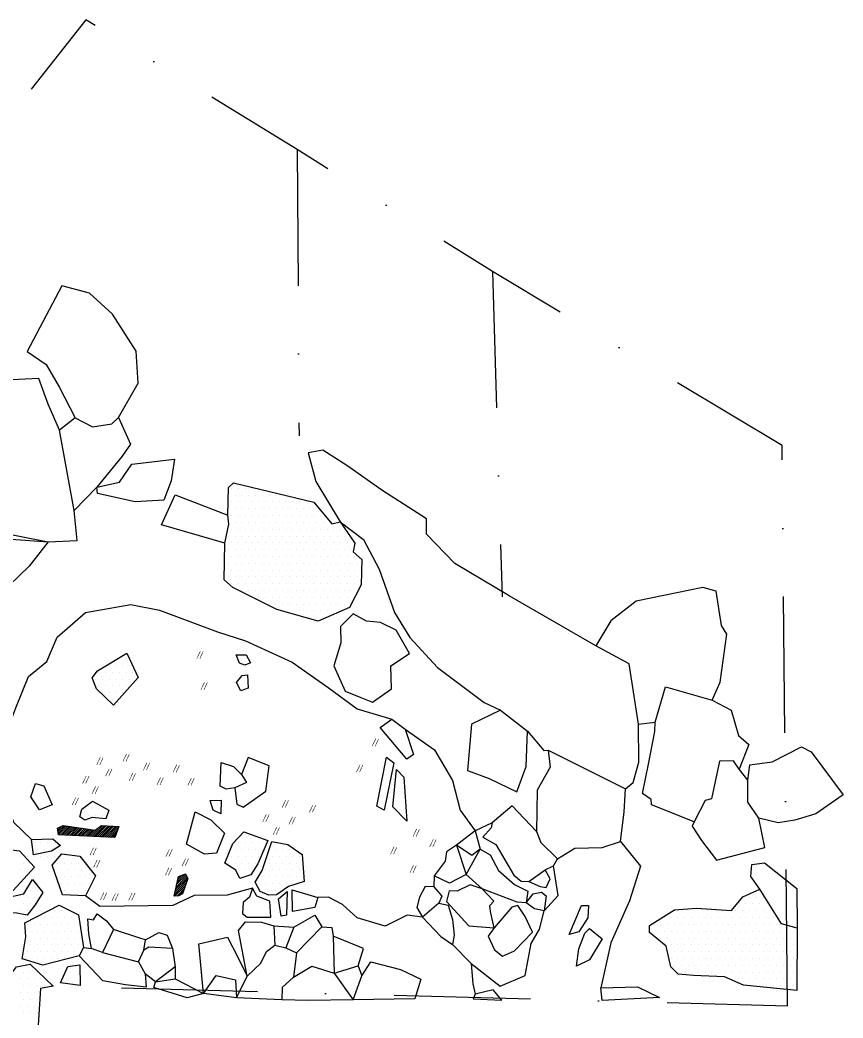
# Model space of a CAD drawing. Header units: metres. Extents: x 109 to 398, y -2131 to -1647.
# Drawn here: x 196.2 to 347.2, y -1829.7 to -1646.6 of the extents above; entities that cross this region are included whole.
import ezdxf

# ---------------------------------------------------------------- set-up
doc = ezdxf.new("R2010")
doc.units = ezdxf.units.M
doc.header["$LTSCALE"] = 25
doc.header["$MEASUREMENT"] = 0
doc.linetypes.add('STRICHPUNKTX2', pattern=[2, 1, -0.5, 0, -0.5])
doc.layers.get('0').update_dxf_attribs({"linetype": 'CONTINUOUS'})
for name, color, linetype in [('BEFUND', 1, 'CONTINUOUS'), ('FEUER', 1, 'CONTINUOUS'), ('GRABUNGSGRENZE', 3, 'STRICHPUNKTX2'), ('KNOCHEN', 2, 'CONTINUOUS'), ('KNOCHENSCHRAFF', 2, 'CONTINUOUS'), ('STEINE', 4, 'CONTINUOUS'), ('STEINESCHRAFF', 4, 'CONTINUOUS')]:
    doc.layers.add(name, color=color, linetype=linetype)

# ---------------------------------------------------------------- blocks, each defined once
blk = doc.blocks.new('*X2')
at = {"color": 0}
for p, q in [((207.5, -1792.5), (207.5, -1792.5)), ((208.125, -1791.25), (208.125, -1791.25)), ((208.75, -1792.5), (208.75, -1792.5)), ((209.375, -1791.25), (209.375, -1791.25)), ((210, -1792.5), (210, -1792.5)), ((210.625, -1791.25), (210.625, -1791.25)), ((211.25, -1792.5), (211.25, -1792.5)), ((211.875, -1791.25), (211.875, -1791.25)), ((198.75, -1797.5), (198.75, -1797.5)), ((200, -1797.5), (200, -1797.5)), ((201.25, -1797.5), (201.25, -1797.5)), ((202.5, -1797.5), (202.5, -1797.5)), ((199.375, -1798.75), (199.375, -1798.75)), ((200.625, -1798.75), (200.625, -1798.75)), ((201.875, -1798.75), (201.875, -1798.75)), ((196.25, -1800), (196.25, -1800)), ((196.875, -1801.25), (196.875, -1801.25)), ((197.5, -1800), (197.5, -1800)), ((198.125, -1801.25), (198.125, -1801.25)), ((198.75, -1800), (198.75, -1800)), ((200, -1800), (200, -1800)), ((201.25, -1800), (201.25, -1800)), ((202.5, -1800), (202.5, -1800)), ((203.125, -1801.25), (203.125, -1801.25)), ((204.375, -1801.25), (204.375, -1801.25)), ((205.625, -1801.25), (205.625, -1801.25)), ((206.875, -1801.25), (206.875, -1801.25)), ((208.125, -1801.25), (208.125, -1801.25)), ((196.25, -1802.5), (196.25, -1802.5)), ((197.5, -1802.5), (197.5, -1802.5)), ((202.5, -1802.5), (202.5, -1802.5)), ((203.75, -1802.5), (203.75, -1802.5)), ((205, -1802.5), (205, -1802.5)), ((206.25, -1802.5), (206.25, -1802.5)), ((207.5, -1802.5), (207.5, -1802.5)), ((208.75, -1802.5), (208.75, -1802.5)), ((196.875, -1803.75), (196.875, -1803.75)), ((198.75, -1805), (198.75, -1805)), ((203.125, -1803.75), (203.125, -1803.75)), ((203.75, -1805), (203.75, -1805)), ((204.375, -1803.75), (204.375, -1803.75)), ((205, -1805), (205, -1805)), ((205.625, -1803.75), (205.625, -1803.75)), ((206.25, -1805), (206.25, -1805)), ((206.875, -1803.75), (206.875, -1803.75)), ((207.5, -1805), (207.5, -1805)), ((208.125, -1803.75), (208.125, -1803.75)), ((208.75, -1805), (208.75, -1805)), ((209.375, -1803.75), (209.375, -1803.75)), ((198.125, -1806.25), (198.125, -1806.25)), ((199.375, -1806.25), (199.375, -1806.25)), ((204.375, -1806.25), (204.375, -1806.25)), ((205.625, -1806.25), (205.625, -1806.25)), ((206.875, -1806.25), (206.875, -1806.25)), ((208.125, -1806.25), (208.125, -1806.25)), ((196.25, -1807.5), (196.25, -1807.5)), ((196.875, -1808.75), (196.875, -1808.75)), ((197.5, -1807.5), (197.5, -1807.5)), ((198.125, -1808.75), (198.125, -1808.75)), ((198.75, -1807.5), (198.75, -1807.5)), ((196.25, -1810), (196.25, -1810)), ((197.5, -1810), (197.5, -1810)), ((202.5, -1810), (202.5, -1810)), ((203.75, -1810), (203.75, -1810)), ((205, -1810), (205, -1810)), ((197.5, -1812.5), (197.5, -1812.5)), ((198.75, -1812.5), (198.75, -1812.5)), ((199.375, -1811.25), (199.375, -1811.25)), ((200, -1812.5), (200, -1812.5)), ((200.625, -1811.25), (200.625, -1811.25)), ((201.25, -1812.5), (201.25, -1812.5)), ((201.875, -1811.25), (201.875, -1811.25)), ((202.5, -1812.5), (202.5, -1812.5)), ((203.125, -1811.25), (203.125, -1811.25)), ((203.75, -1812.5), (203.75, -1812.5)), ((204.375, -1811.25), (204.375, -1811.25)), ((205, -1812.5), (205, -1812.5)), ((205.625, -1811.25), (205.625, -1811.25)), ((206.25, -1812.5), (206.25, -1812.5)), ((206.875, -1811.25), (206.875, -1811.25)), ((198.125, -1813.75), (198.125, -1813.75)), ((199.375, -1813.75), (199.375, -1813.75)), ((200.625, -1813.75), (200.625, -1813.75)), ((201.875, -1813.75), (201.875, -1813.75)), ((203.125, -1813.75), (203.125, -1813.75)), ((204.375, -1813.75), (204.375, -1813.75)), ((205.625, -1813.75), (205.625, -1813.75)), ((206.875, -1813.75), (206.875, -1813.75)), ((197.5, -1815), (197.5, -1815)), ((198.125, -1816.25), (198.125, -1816.25)), ((198.75, -1815), (198.75, -1815)), ((199.375, -1816.25), (199.375, -1816.25)), ((200, -1815), (200, -1815)), ((200.625, -1816.25), (200.625, -1816.25)), ((201.25, -1815), (201.25, -1815)), ((201.875, -1816.25), (201.875, -1816.25)), ((202.5, -1815), (202.5, -1815)), ((203.125, -1816.25), (203.125, -1816.25)), ((203.75, -1815), (203.75, -1815)), ((204.375, -1816.25), (204.375, -1816.25)), ((205, -1815), (205, -1815)), ((205.625, -1816.25), (205.625, -1816.25)), ((206.25, -1815), (206.25, -1815)), ((206.875, -1816.25), (206.875, -1816.25)), ((207.5, -1815), (207.5, -1815)), ((197.5, -1817.5), (197.5, -1817.5)), ((198.75, -1817.5), (198.75, -1817.5)), ((200, -1817.5), (200, -1817.5)), ((201.25, -1817.5), (201.25, -1817.5)), ((202.5, -1817.5), (202.5, -1817.5)), ((203.75, -1817.5), (203.75, -1817.5)), ((205, -1817.5), (205, -1817.5)), ((206.25, -1817.5), (206.25, -1817.5)), ((196.875, -1818.75), (196.875, -1818.75)), ((198.125, -1818.75), (198.125, -1818.75)), ((199.375, -1818.75), (199.375, -1818.75)), ((200.625, -1818.75), (200.625, -1818.75)), ((201.875, -1818.75), (201.875, -1818.75)), ((203.125, -1818.75), (203.125, -1818.75)), ((204.375, -1818.75), (204.375, -1818.75)), ((196.875, -1821.25), (196.875, -1821.25)), ((197.5, -1820), (197.5, -1820)), ((198.125, -1821.25), (198.125, -1821.25)), ((199.375, -1821.25), (199.375, -1821.25)), ((196.25, -1822.5), (196.25, -1822.5)), ((197.5, -1822.5), (197.5, -1822.5)), ((198.75, -1822.5), (198.75, -1822.5)), ((200, -1822.5), (200, -1822.5)), ((196.25, -1825), (196.25, -1825)), ((196.875, -1823.75), (196.875, -1823.75)), ((197.5, -1825), (197.5, -1825)), ((198.125, -1823.75), (198.125, -1823.75)), ((198.75, -1825), (198.75, -1825)), ((199.375, -1823.75), (199.375, -1823.75)), ((200.625, -1823.75), (200.625, -1823.75)), ((201.875, -1823.75), (201.875, -1823.75)), ((196.875, -1826.25), (196.875, -1826.25)), ((198.125, -1826.25), (198.125, -1826.25)), ((199.375, -1826.25), (199.375, -1826.25)), ((196.25, -1827.5), (196.25, -1827.5)), ((196.875, -1828.75), (196.875, -1828.75)), ((197.5, -1827.5), (197.5, -1827.5)), ((198.125, -1828.75), (198.125, -1828.75)), ((198.75, -1827.5), (198.75, -1827.5)), ((199.375, -1828.75), (199.375, -1828.75))]:
    blk.add_line(p, q, dxfattribs=at)
blk = doc.blocks.new('*X3')
at = {"color": 0}
for p, q in [((235, -1732.5), (235, -1732.5)), ((235.625, -1733.75), (235.625, -1733.75)), ((236.25, -1732.5), (236.25, -1732.5)), ((236.875, -1733.75), (236.875, -1733.75)), ((237.5, -1732.5), (237.5, -1732.5)), ((238.125, -1733.75), (238.125, -1733.75)), ((238.75, -1732.5), (238.75, -1732.5)), ((239.375, -1733.75), (239.375, -1733.75)), ((240.625, -1733.75), (240.625, -1733.75)), ((241.875, -1733.75), (241.875, -1733.75)), ((243.125, -1733.75), (243.125, -1733.75)), ((244.375, -1733.75), (244.375, -1733.75)), ((235, -1735), (235, -1735)), ((236.25, -1735), (236.25, -1735)), ((237.5, -1735), (237.5, -1735)), ((238.75, -1735), (238.75, -1735)), ((240, -1735), (240, -1735)), ((241.25, -1735), (241.25, -1735)), ((242.5, -1735), (242.5, -1735)), ((243.75, -1735), (243.75, -1735)), ((245, -1735), (245, -1735)), ((246.25, -1735), (246.25, -1735)), ((247.5, -1735), (247.5, -1735)), ((248.75, -1735), (248.75, -1735)), ((234.375, -1736.25), (234.375, -1736.25)), ((235, -1737.5), (235, -1737.5)), ((235.625, -1736.25), (235.625, -1736.25)), ((236.25, -1737.5), (236.25, -1737.5)), ((236.875, -1736.25), (236.875, -1736.25)), ((237.5, -1737.5), (237.5, -1737.5)), ((238.125, -1736.25), (238.125, -1736.25)), ((238.75, -1737.5), (238.75, -1737.5)), ((239.375, -1736.25), (239.375, -1736.25)), ((240, -1737.5), (240, -1737.5)), ((240.625, -1736.25), (240.625, -1736.25)), ((241.25, -1737.5), (241.25, -1737.5)), ((241.875, -1736.25), (241.875, -1736.25)), ((242.5, -1737.5), (242.5, -1737.5)), ((243.125, -1736.25), (243.125, -1736.25)), ((243.75, -1737.5), (243.75, -1737.5)), ((244.375, -1736.25), (244.375, -1736.25)), ((245, -1737.5), (245, -1737.5)), ((245.625, -1736.25), (245.625, -1736.25)), ((246.25, -1737.5), (246.25, -1737.5)), ((246.875, -1736.25), (246.875, -1736.25)), ((247.5, -1737.5), (247.5, -1737.5)), ((248.125, -1736.25), (248.125, -1736.25)), ((248.75, -1737.5), (248.75, -1737.5)), ((249.375, -1736.25), (249.375, -1736.25)), ((250, -1737.5), (250, -1737.5)), ((250.625, -1736.25), (250.625, -1736.25)), ((251.25, -1737.5), (251.25, -1737.5)), ((235.625, -1738.75), (235.625, -1738.75)), ((236.875, -1738.75), (236.875, -1738.75)), ((238.125, -1738.75), (238.125, -1738.75)), ((239.375, -1738.75), (239.375, -1738.75)), ((240.625, -1738.75), (240.625, -1738.75)), ((241.875, -1738.75), (241.875, -1738.75)), ((243.125, -1738.75), (243.125, -1738.75)), ((244.375, -1738.75), (244.375, -1738.75)), ((245.625, -1738.75), (245.625, -1738.75)), ((246.875, -1738.75), (246.875, -1738.75)), ((248.125, -1738.75), (248.125, -1738.75)), ((249.375, -1738.75), (249.375, -1738.75)), ((250.625, -1738.75), (250.625, -1738.75)), ((251.875, -1738.75), (251.875, -1738.75)), ((253.125, -1738.75), (253.125, -1738.75)), ((235, -1740), (235, -1740)), ((236.25, -1740), (236.25, -1740)), ((237.5, -1740), (237.5, -1740)), ((238.75, -1740), (238.75, -1740)), ((240, -1740), (240, -1740)), ((241.25, -1740), (241.25, -1740)), ((242.5, -1740), (242.5, -1740)), ((243.75, -1740), (243.75, -1740)), ((245, -1740), (245, -1740)), ((246.25, -1740), (246.25, -1740)), ((247.5, -1740), (247.5, -1740)), ((248.75, -1740), (248.75, -1740)), ((250, -1740), (250, -1740)), ((251.25, -1740), (251.25, -1740)), ((252.5, -1740), (252.5, -1740)), ((253.75, -1740), (253.75, -1740)), ((255, -1740), (255, -1740)), ((233.75, -1742.5), (233.75, -1742.5)), ((234.375, -1741.25), (234.375, -1741.25)), ((235, -1742.5), (235, -1742.5)), ((235.625, -1741.25), (235.625, -1741.25)), ((236.25, -1742.5), (236.25, -1742.5)), ((236.875, -1741.25), (236.875, -1741.25)), ((237.5, -1742.5), (237.5, -1742.5)), ((238.125, -1741.25), (238.125, -1741.25)), ((238.75, -1742.5), (238.75, -1742.5)), ((239.375, -1741.25), (239.375, -1741.25)), ((240, -1742.5), (240, -1742.5)), ((240.625, -1741.25), (240.625, -1741.25)), ((241.25, -1742.5), (241.25, -1742.5)), ((241.875, -1741.25), (241.875, -1741.25)), ((242.5, -1742.5), (242.5, -1742.5)), ((243.125, -1741.25), (243.125, -1741.25)), ((243.75, -1742.5), (243.75, -1742.5)), ((244.375, -1741.25), (244.375, -1741.25)), ((245, -1742.5), (245, -1742.5)), ((245.625, -1741.25), (245.625, -1741.25)), ((246.25, -1742.5), (246.25, -1742.5)), ((246.875, -1741.25), (246.875, -1741.25)), ((247.5, -1742.5), (247.5, -1742.5)), ((248.125, -1741.25), (248.125, -1741.25)), ((248.75, -1742.5), (248.75, -1742.5)), ((249.375, -1741.25), (249.375, -1741.25)), ((250, -1742.5), (250, -1742.5)), ((250.625, -1741.25), (250.625, -1741.25)), ((251.25, -1742.5), (251.25, -1742.5)), ((251.875, -1741.25), (251.875, -1741.25)), ((252.5, -1742.5), (252.5, -1742.5)), ((253.125, -1741.25), (253.125, -1741.25)), ((253.75, -1742.5), (253.75, -1742.5)), ((254.375, -1741.25), (254.375, -1741.25)), ((255, -1742.5), (255, -1742.5)), ((255.625, -1741.25), (255.625, -1741.25)), ((256.25, -1742.5), (256.25, -1742.5)), ((257.5, -1742.5), (257.5, -1742.5)), ((234.375, -1743.75), (234.375, -1743.75)), ((235.625, -1743.75), (235.625, -1743.75)), ((236.875, -1743.75), (236.875, -1743.75)), ((238.125, -1743.75), (238.125, -1743.75)), ((239.375, -1743.75), (239.375, -1743.75)), ((240.625, -1743.75), (240.625, -1743.75)), ((241.875, -1743.75), (241.875, -1743.75)), ((243.125, -1743.75), (243.125, -1743.75)), ((244.375, -1743.75), (244.375, -1743.75)), ((245.625, -1743.75), (245.625, -1743.75)), ((246.875, -1743.75), (246.875, -1743.75)), ((248.125, -1743.75), (248.125, -1743.75)), ((249.375, -1743.75), (249.375, -1743.75)), ((250.625, -1743.75), (250.625, -1743.75)), ((251.875, -1743.75), (251.875, -1743.75)), ((253.125, -1743.75), (253.125, -1743.75)), ((254.375, -1743.75), (254.375, -1743.75)), ((255.625, -1743.75), (255.625, -1743.75)), ((256.875, -1743.75), (256.875, -1743.75)), ((233.75, -1745), (233.75, -1745)), ((234.375, -1746.25), (234.375, -1746.25)), ((235, -1745), (235, -1745)), ((235.625, -1746.25), (235.625, -1746.25)), ((236.25, -1745), (236.25, -1745)), ((236.875, -1746.25), (236.875, -1746.25)), ((237.5, -1745), (237.5, -1745)), ((238.125, -1746.25), (238.125, -1746.25)), ((238.75, -1745), (238.75, -1745)), ((239.375, -1746.25), (239.375, -1746.25)), ((240, -1745), (240, -1745)), ((240.625, -1746.25), (240.625, -1746.25)), ((241.25, -1745), (241.25, -1745)), ((241.875, -1746.25), (241.875, -1746.25)), ((242.5, -1745), (242.5, -1745)), ((243.125, -1746.25), (243.125, -1746.25)), ((243.75, -1745), (243.75, -1745)), ((244.375, -1746.25), (244.375, -1746.25)), ((245, -1745), (245, -1745)), ((245.625, -1746.25), (245.625, -1746.25)), ((246.25, -1745), (246.25, -1745)), ((246.875, -1746.25), (246.875, -1746.25)), ((247.5, -1745), (247.5, -1745)), ((248.125, -1746.25), (248.125, -1746.25)), ((248.75, -1745), (248.75, -1745)), ((249.375, -1746.25), (249.375, -1746.25)), ((250, -1745), (250, -1745)), ((250.625, -1746.25), (250.625, -1746.25)), ((251.25, -1745), (251.25, -1745)), ((251.875, -1746.25), (251.875, -1746.25)), ((252.5, -1745), (252.5, -1745)), ((253.125, -1746.25), (253.125, -1746.25)), ((253.75, -1745), (253.75, -1745)), ((254.375, -1746.25), (254.375, -1746.25)), ((255, -1745), (255, -1745)), ((255.625, -1746.25), (255.625, -1746.25)), ((256.25, -1745), (256.25, -1745)), ((256.875, -1746.25), (256.875, -1746.25)), ((257.5, -1745), (257.5, -1745)), ((258.125, -1746.25), (258.125, -1746.25)), ((233.75, -1747.5), (233.75, -1747.5)), ((235, -1747.5), (235, -1747.5)), ((236.25, -1747.5), (236.25, -1747.5)), ((237.5, -1747.5), (237.5, -1747.5)), ((238.75, -1747.5), (238.75, -1747.5)), ((240, -1747.5), (240, -1747.5)), ((241.25, -1747.5), (241.25, -1747.5)), ((242.5, -1747.5), (242.5, -1747.5)), ((243.75, -1747.5), (243.75, -1747.5)), ((245, -1747.5), (245, -1747.5)), ((246.25, -1747.5), (246.25, -1747.5)), ((247.5, -1747.5), (247.5, -1747.5)), ((248.75, -1747.5), (248.75, -1747.5)), ((250, -1747.5), (250, -1747.5)), ((251.25, -1747.5), (251.25, -1747.5)), ((252.5, -1747.5), (252.5, -1747.5)), ((253.75, -1747.5), (253.75, -1747.5)), ((255, -1747.5), (255, -1747.5)), ((256.25, -1747.5), (256.25, -1747.5)), ((257.5, -1747.5), (257.5, -1747.5)), ((258.75, -1747.5), (258.75, -1747.5)), ((234.375, -1748.75), (234.375, -1748.75)), ((235, -1750), (235, -1750)), ((235.625, -1748.75), (235.625, -1748.75)), ((236.25, -1750), (236.25, -1750)), ((236.875, -1748.75), (236.875, -1748.75)), ((237.5, -1750), (237.5, -1750)), ((238.125, -1748.75), (238.125, -1748.75)), ((238.75, -1750), (238.75, -1750)), ((239.375, -1748.75), (239.375, -1748.75)), ((240, -1750), (240, -1750)), ((240.625, -1748.75), (240.625, -1748.75)), ((241.25, -1750), (241.25, -1750)), ((241.875, -1748.75), (241.875, -1748.75)), ((242.5, -1750), (242.5, -1750)), ((243.125, -1748.75), (243.125, -1748.75)), ((243.75, -1750), (243.75, -1750)), ((244.375, -1748.75), (244.375, -1748.75)), ((245, -1750), (245, -1750)), ((245.625, -1748.75), (245.625, -1748.75)), ((246.25, -1750), (246.25, -1750)), ((246.875, -1748.75), (246.875, -1748.75)), ((247.5, -1750), (247.5, -1750)), ((248.125, -1748.75), (248.125, -1748.75)), ((248.75, -1750), (248.75, -1750)), ((249.375, -1748.75), (249.375, -1748.75)), ((250, -1750), (250, -1750)), ((250.625, -1748.75), (250.625, -1748.75)), ((251.25, -1750), (251.25, -1750)), ((251.875, -1748.75), (251.875, -1748.75)), ((252.5, -1750), (252.5, -1750)), ((253.125, -1748.75), (253.125, -1748.75)), ((253.75, -1750), (253.75, -1750)), ((254.375, -1748.75), (254.375, -1748.75)), ((255, -1750), (255, -1750)), ((255.625, -1748.75), (255.625, -1748.75)), ((256.25, -1750), (256.25, -1750)), ((256.875, -1748.75), (256.875, -1748.75)), ((257.5, -1750), (257.5, -1750)), ((258.125, -1748.75), (258.125, -1748.75)), ((258.75, -1750), (258.75, -1750)), ((236.875, -1751.25), (236.875, -1751.25)), ((238.125, -1751.25), (238.125, -1751.25)), ((239.375, -1751.25), (239.375, -1751.25)), ((240.625, -1751.25), (240.625, -1751.25)), ((241.875, -1751.25), (241.875, -1751.25)), ((243.125, -1751.25), (243.125, -1751.25)), ((244.375, -1751.25), (244.375, -1751.25)), ((245.625, -1751.25), (245.625, -1751.25)), ((246.875, -1751.25), (246.875, -1751.25)), ((248.125, -1751.25), (248.125, -1751.25)), ((249.375, -1751.25), (249.375, -1751.25)), ((250.625, -1751.25), (250.625, -1751.25)), ((251.875, -1751.25), (251.875, -1751.25)), ((253.125, -1751.25), (253.125, -1751.25)), ((254.375, -1751.25), (254.375, -1751.25)), ((255.625, -1751.25), (255.625, -1751.25)), ((256.875, -1751.25), (256.875, -1751.25)), ((258.125, -1751.25), (258.125, -1751.25)), ((240, -1752.5), (240, -1752.5)), ((241.25, -1752.5), (241.25, -1752.5)), ((241.875, -1753.75), (241.875, -1753.75)), ((242.5, -1752.5), (242.5, -1752.5)), ((243.125, -1753.75), (243.125, -1753.75)), ((243.75, -1752.5), (243.75, -1752.5)), ((244.375, -1753.75), (244.375, -1753.75)), ((245, -1752.5), (245, -1752.5)), ((245.625, -1753.75), (245.625, -1753.75)), ((246.25, -1752.5), (246.25, -1752.5)), ((246.875, -1753.75), (246.875, -1753.75)), ((247.5, -1752.5), (247.5, -1752.5)), ((248.125, -1753.75), (248.125, -1753.75)), ((248.75, -1752.5), (248.75, -1752.5)), ((249.375, -1753.75), (249.375, -1753.75)), ((250, -1752.5), (250, -1752.5)), ((250.625, -1753.75), (250.625, -1753.75)), ((251.25, -1752.5), (251.25, -1752.5)), ((251.875, -1753.75), (251.875, -1753.75)), ((252.5, -1752.5), (252.5, -1752.5)), ((253.125, -1753.75), (253.125, -1753.75)), ((253.75, -1752.5), (253.75, -1752.5)), ((254.375, -1753.75), (254.375, -1753.75)), ((255, -1752.5), (255, -1752.5)), ((255.625, -1753.75), (255.625, -1753.75)), ((256.25, -1752.5), (256.25, -1752.5)), ((256.875, -1753.75), (256.875, -1753.75)), ((257.5, -1752.5), (257.5, -1752.5)), ((245, -1755), (245, -1755)), ((246.25, -1755), (246.25, -1755)), ((247.5, -1755), (247.5, -1755)), ((248.75, -1755), (248.75, -1755)), ((250, -1755), (250, -1755)), ((251.25, -1755), (251.25, -1755)), ((252.5, -1755), (252.5, -1755)), ((253.75, -1755), (253.75, -1755)), ((255, -1755), (255, -1755)), ((249.375, -1756.25), (249.375, -1756.25)), ((250.625, -1756.25), (250.625, -1756.25)), ((251.875, -1756.25), (251.875, -1756.25)), ((212.5, -1765), (212.5, -1765)), ((213.75, -1765), (213.75, -1765)), ((214.375, -1763.75), (214.375, -1763.75)), ((215, -1765), (215, -1765)), ((215.625, -1763.75), (215.625, -1763.75)), ((216.25, -1765), (216.25, -1765)), ((210.625, -1766.25), (210.625, -1766.25)), ((211.875, -1766.25), (211.875, -1766.25)), ((213.125, -1766.25), (213.125, -1766.25)), ((214.375, -1766.25), (214.375, -1766.25)), ((215.625, -1766.25), (215.625, -1766.25)), ((216.875, -1766.25), (216.875, -1766.25)), ((210, -1767.5), (210, -1767.5)), ((211.25, -1767.5), (211.25, -1767.5)), ((212.5, -1767.5), (212.5, -1767.5)), ((213.75, -1767.5), (213.75, -1767.5)), ((215, -1767.5), (215, -1767.5)), ((216.25, -1767.5), (216.25, -1767.5)), ((217.5, -1767.5), (217.5, -1767.5)), ((210.625, -1768.75), (210.625, -1768.75)), ((211.25, -1770), (211.25, -1770)), ((211.875, -1768.75), (211.875, -1768.75)), ((212.5, -1770), (212.5, -1770)), ((213.125, -1768.75), (213.125, -1768.75)), ((213.75, -1770), (213.75, -1770)), ((214.375, -1768.75), (214.375, -1768.75)), ((215, -1770), (215, -1770)), ((215.625, -1768.75), (215.625, -1768.75)), ((213.125, -1771.25), (213.125, -1771.25)), ((236.25, -1797.5), (236.25, -1797.5)), ((236.875, -1796.25), (236.875, -1796.25)), ((237.5, -1797.5), (237.5, -1797.5)), ((238.125, -1796.25), (238.125, -1796.25)), ((238.75, -1797.5), (238.75, -1797.5)), ((240, -1797.5), (240, -1797.5)), ((241.25, -1797.5), (241.25, -1797.5)), ((242.5, -1797.5), (242.5, -1797.5)), ((235.625, -1798.75), (235.625, -1798.75)), ((236.875, -1798.75), (236.875, -1798.75)), ((238.125, -1798.75), (238.125, -1798.75)), ((239.375, -1798.75), (239.375, -1798.75)), ((240.625, -1798.75), (240.625, -1798.75)), ((243.125, -1798.75), (243.125, -1798.75)), ((244.375, -1798.75), (244.375, -1798.75)), ((245.625, -1798.75), (245.625, -1798.75)), ((234.375, -1801.25), (234.375, -1801.25)), ((235, -1800), (235, -1800)), ((235.625, -1801.25), (235.625, -1801.25)), ((236.25, -1800), (236.25, -1800)), ((236.875, -1801.25), (236.875, -1801.25)), ((237.5, -1800), (237.5, -1800)), ((238.125, -1801.25), (238.125, -1801.25)), ((238.75, -1800), (238.75, -1800)), ((239.375, -1801.25), (239.375, -1801.25)), ((240, -1800), (240, -1800)), ((241.875, -1801.25), (241.875, -1801.25)), ((242.5, -1800), (242.5, -1800)), ((243.125, -1801.25), (243.125, -1801.25)), ((243.75, -1800), (243.75, -1800)), ((244.375, -1801.25), (244.375, -1801.25)), ((245, -1800), (245, -1800)), ((245.625, -1801.25), (245.625, -1801.25)), ((246.25, -1800), (246.25, -1800)), ((246.875, -1801.25), (246.875, -1801.25)), ((247.5, -1800), (247.5, -1800)), ((236.25, -1802.5), (236.25, -1802.5)), ((237.5, -1802.5), (237.5, -1802.5)), ((238.75, -1802.5), (238.75, -1802.5)), ((241.25, -1802.5), (241.25, -1802.5)), ((242.5, -1802.5), (242.5, -1802.5)), ((243.75, -1802.5), (243.75, -1802.5)), ((245, -1802.5), (245, -1802.5)), ((246.25, -1802.5), (246.25, -1802.5)), ((247.5, -1802.5), (247.5, -1802.5)), ((236.875, -1803.75), (236.875, -1803.75)), ((240, -1805), (240, -1805)), ((240.625, -1803.75), (240.625, -1803.75)), ((241.25, -1805), (241.25, -1805)), ((241.875, -1803.75), (241.875, -1803.75)), ((242.5, -1805), (242.5, -1805)), ((243.125, -1803.75), (243.125, -1803.75)), ((243.75, -1805), (243.75, -1805)), ((244.375, -1803.75), (244.375, -1803.75)), ((245, -1805), (245, -1805)), ((245.625, -1803.75), (245.625, -1803.75)), ((246.25, -1805), (246.25, -1805)), ((246.875, -1803.75), (246.875, -1803.75)), ((248.125, -1803.75), (248.125, -1803.75)), ((240.625, -1806.25), (240.625, -1806.25)), ((241.875, -1806.25), (241.875, -1806.25)), ((243.125, -1806.25), (243.125, -1806.25)), ((244.375, -1806.25), (244.375, -1806.25)), ((331.875, -1806.25), (331.875, -1806.25)), ((328.125, -1808.75), (328.125, -1808.75)), ((329.375, -1808.75), (329.375, -1808.75)), ((330, -1807.5), (330, -1807.5)), ((330.625, -1808.75), (330.625, -1808.75)), ((331.25, -1807.5), (331.25, -1807.5)), ((331.875, -1808.75), (331.875, -1808.75)), ((332.5, -1807.5), (332.5, -1807.5)), ((333.125, -1808.75), (333.125, -1808.75)), ((316.25, -1810), (316.25, -1810)), ((317.5, -1810), (317.5, -1810)), ((318.75, -1810), (318.75, -1810)), ((320, -1810), (320, -1810)), ((321.25, -1810), (321.25, -1810)), ((322.5, -1810), (322.5, -1810)), ((323.75, -1810), (323.75, -1810)), ((325, -1810), (325, -1810)), ((326.25, -1810), (326.25, -1810)), ((327.5, -1810), (327.5, -1810)), ((328.75, -1810), (328.75, -1810)), ((330, -1810), (330, -1810)), ((331.25, -1810), (331.25, -1810)), ((332.5, -1810), (332.5, -1810)), ((333.75, -1810), (333.75, -1810)), ((312.5, -1812.5), (312.5, -1812.5)), ((313.75, -1812.5), (313.75, -1812.5)), ((314.375, -1811.25), (314.375, -1811.25)), ((315, -1812.5), (315, -1812.5)), ((315.625, -1811.25), (315.625, -1811.25)), ((316.25, -1812.5), (316.25, -1812.5)), ((316.875, -1811.25), (316.875, -1811.25)), ((317.5, -1812.5), (317.5, -1812.5)), ((318.125, -1811.25), (318.125, -1811.25)), ((318.75, -1812.5), (318.75, -1812.5)), ((319.375, -1811.25), (319.375, -1811.25)), ((320, -1812.5), (320, -1812.5)), ((320.625, -1811.25), (320.625, -1811.25)), ((321.25, -1812.5), (321.25, -1812.5)), ((321.875, -1811.25), (321.875, -1811.25)), ((322.5, -1812.5), (322.5, -1812.5)), ((323.125, -1811.25), (323.125, -1811.25)), ((323.75, -1812.5), (323.75, -1812.5)), ((324.375, -1811.25), (324.375, -1811.25)), ((325, -1812.5), (325, -1812.5)), ((325.625, -1811.25), (325.625, -1811.25)), ((326.25, -1812.5), (326.25, -1812.5)), ((326.875, -1811.25), (326.875, -1811.25)), ((327.5, -1812.5), (327.5, -1812.5)), ((328.125, -1811.25), (328.125, -1811.25)), ((328.75, -1812.5), (328.75, -1812.5)), ((329.375, -1811.25), (329.375, -1811.25)), ((330, -1812.5), (330, -1812.5)), ((330.625, -1811.25), (330.625, -1811.25)), ((331.25, -1812.5), (331.25, -1812.5)), ((331.875, -1811.25), (331.875, -1811.25)), ((332.5, -1812.5), (332.5, -1812.5)), ((333.125, -1811.25), (333.125, -1811.25)), ((333.75, -1812.5), (333.75, -1812.5)), ((334.375, -1811.25), (334.375, -1811.25)), ((335, -1812.5), (335, -1812.5)), ((311.875, -1813.75), (311.875, -1813.75)), ((313.125, -1813.75), (313.125, -1813.75)), ((314.375, -1813.75), (314.375, -1813.75)), ((315.625, -1813.75), (315.625, -1813.75)), ((316.875, -1813.75), (316.875, -1813.75)), ((318.125, -1813.75), (318.125, -1813.75)), ((319.375, -1813.75), (319.375, -1813.75)), ((320.625, -1813.75), (320.625, -1813.75)), ((321.875, -1813.75), (321.875, -1813.75)), ((323.125, -1813.75), (323.125, -1813.75)), ((324.375, -1813.75), (324.375, -1813.75)), ((325.625, -1813.75), (325.625, -1813.75)), ((326.875, -1813.75), (326.875, -1813.75)), ((328.125, -1813.75), (328.125, -1813.75)), ((329.375, -1813.75), (329.375, -1813.75)), ((330.625, -1813.75), (330.625, -1813.75)), ((331.875, -1813.75), (331.875, -1813.75)), ((333.125, -1813.75), (333.125, -1813.75)), ((334.375, -1813.75), (334.375, -1813.75)), ((335.625, -1813.75), (335.625, -1813.75)), ((336.875, -1813.75), (336.875, -1813.75)), ((338.125, -1813.75), (338.125, -1813.75)), ((313.75, -1815), (313.75, -1815)), ((315, -1815), (315, -1815)), ((315.625, -1816.25), (315.625, -1816.25)), ((316.25, -1815), (316.25, -1815)), ((316.875, -1816.25), (316.875, -1816.25)), ((317.5, -1815), (317.5, -1815)), ((318.125, -1816.25), (318.125, -1816.25)), ((318.75, -1815), (318.75, -1815)), ((319.375, -1816.25), (319.375, -1816.25)), ((320, -1815), (320, -1815)), ((320.625, -1816.25), (320.625, -1816.25)), ((321.25, -1815), (321.25, -1815)), ((321.875, -1816.25), (321.875, -1816.25)), ((322.5, -1815), (322.5, -1815)), ((323.125, -1816.25), (323.125, -1816.25)), ((323.75, -1815), (323.75, -1815)), ((324.375, -1816.25), (324.375, -1816.25)), ((325, -1815), (325, -1815)), ((325.625, -1816.25), (325.625, -1816.25)), ((326.25, -1815), (326.25, -1815)), ((326.875, -1816.25), (326.875, -1816.25)), ((327.5, -1815), (327.5, -1815)), ((328.125, -1816.25), (328.125, -1816.25)), ((328.75, -1815), (328.75, -1815)), ((329.375, -1816.25), (329.375, -1816.25)), ((330, -1815), (330, -1815)), ((330.625, -1816.25), (330.625, -1816.25)), ((331.25, -1815), (331.25, -1815)), ((331.875, -1816.25), (331.875, -1816.25)), ((332.5, -1815), (332.5, -1815)), ((333.125, -1816.25), (333.125, -1816.25)), ((333.75, -1815), (333.75, -1815)), ((334.375, -1816.25), (334.375, -1816.25)), ((335, -1815), (335, -1815)), ((335.625, -1816.25), (335.625, -1816.25)), ((336.25, -1815), (336.25, -1815)), ((336.875, -1816.25), (336.875, -1816.25)), ((337.5, -1815), (337.5, -1815)), ((338.125, -1816.25), (338.125, -1816.25)), ((315, -1817.5), (315, -1817.5)), ((316.25, -1817.5), (316.25, -1817.5)), ((317.5, -1817.5), (317.5, -1817.5)), ((318.75, -1817.5), (318.75, -1817.5)), ((320, -1817.5), (320, -1817.5)), ((321.25, -1817.5), (321.25, -1817.5)), ((322.5, -1817.5), (322.5, -1817.5)), ((323.75, -1817.5), (323.75, -1817.5)), ((325, -1817.5), (325, -1817.5)), ((326.25, -1817.5), (326.25, -1817.5)), ((327.5, -1817.5), (327.5, -1817.5)), ((328.75, -1817.5), (328.75, -1817.5)), ((330, -1817.5), (330, -1817.5)), ((331.25, -1817.5), (331.25, -1817.5)), ((332.5, -1817.5), (332.5, -1817.5)), ((333.75, -1817.5), (333.75, -1817.5)), ((335, -1817.5), (335, -1817.5)), ((336.25, -1817.5), (336.25, -1817.5)), ((337.5, -1817.5), (337.5, -1817.5)), ((315.625, -1818.75), (315.625, -1818.75)), ((316.875, -1818.75), (316.875, -1818.75)), ((318.125, -1818.75), (318.125, -1818.75)), ((319.375, -1818.75), (319.375, -1818.75)), ((320.625, -1818.75), (320.625, -1818.75)), ((321.875, -1818.75), (321.875, -1818.75)), ((323.125, -1818.75), (323.125, -1818.75)), ((324.375, -1818.75), (324.375, -1818.75)), ((325.625, -1818.75), (325.625, -1818.75)), ((326.875, -1818.75), (326.875, -1818.75)), ((328.125, -1818.75), (328.125, -1818.75)), ((329.375, -1818.75), (329.375, -1818.75)), ((330.625, -1818.75), (330.625, -1818.75)), ((331.875, -1818.75), (331.875, -1818.75)), ((333.125, -1818.75), (333.125, -1818.75)), ((334.375, -1818.75), (334.375, -1818.75)), ((335.625, -1818.75), (335.625, -1818.75)), ((336.875, -1818.75), (336.875, -1818.75)), ((338.125, -1818.75), (338.125, -1818.75)), ((316.25, -1820), (316.25, -1820)), ((316.875, -1821.25), (316.875, -1821.25)), ((317.5, -1820), (317.5, -1820)), ((318.125, -1821.25), (318.125, -1821.25)), ((318.75, -1820), (318.75, -1820)), ((319.375, -1821.25), (319.375, -1821.25)), ((320, -1820), (320, -1820)), ((320.625, -1821.25), (320.625, -1821.25)), ((321.25, -1820), (321.25, -1820)), ((321.875, -1821.25), (321.875, -1821.25)), ((322.5, -1820), (322.5, -1820)), ((323.125, -1821.25), (323.125, -1821.25)), ((323.75, -1820), (323.75, -1820)), ((324.375, -1821.25), (324.375, -1821.25)), ((325, -1820), (325, -1820)), ((325.625, -1821.25), (325.625, -1821.25)), ((326.25, -1820), (326.25, -1820)), ((326.875, -1821.25), (326.875, -1821.25)), ((327.5, -1820), (327.5, -1820)), ((328.125, -1821.25), (328.125, -1821.25)), ((328.75, -1820), (328.75, -1820)), ((329.375, -1821.25), (329.375, -1821.25)), ((330, -1820), (330, -1820)), ((330.625, -1821.25), (330.625, -1821.25)), ((331.25, -1820), (331.25, -1820)), ((331.875, -1821.25), (331.875, -1821.25)), ((332.5, -1820), (332.5, -1820)), ((333.125, -1821.25), (333.125, -1821.25)), ((333.75, -1820), (333.75, -1820)), ((334.375, -1821.25), (334.375, -1821.25)), ((335, -1820), (335, -1820)), ((335.625, -1821.25), (335.625, -1821.25)), ((336.25, -1820), (336.25, -1820)), ((336.875, -1821.25), (336.875, -1821.25)), ((337.5, -1820), (337.5, -1820)), ((338.125, -1821.25), (338.125, -1821.25)), ((327.5, -1822.5), (327.5, -1822.5)), ((328.75, -1822.5), (328.75, -1822.5)), ((330, -1822.5), (330, -1822.5)), ((331.25, -1822.5), (331.25, -1822.5)), ((332.5, -1822.5), (332.5, -1822.5)), ((333.75, -1822.5), (333.75, -1822.5)), ((335, -1822.5), (335, -1822.5)), ((336.25, -1822.5), (336.25, -1822.5)), ((337.5, -1822.5), (337.5, -1822.5)), ((330.625, -1823.75), (330.625, -1823.75)), ((331.875, -1823.75), (331.875, -1823.75)), ((333.125, -1823.75), (333.125, -1823.75)), ((334.375, -1823.75), (334.375, -1823.75)), ((335.625, -1823.75), (335.625, -1823.75)), ((336.875, -1823.75), (336.875, -1823.75)), ((338.125, -1823.75), (338.125, -1823.75))]:
    blk.add_line(p, q, dxfattribs=at)
blk = doc.blocks.new('HK')
at = {"layer": 'FEUER', "const_width": 0.1}
for points in [[(-0.66, -1.37), (0, 0)], [(0.52, -0.03), (-0.1, -1.37)]]:
    blk.add_lwpolyline(points, dxfattribs=at)
blk = doc.blocks.new('*X5')
at = {"color": 0}
for p, q in [((203.03, -1794.9), (203.16, -1794.77)), ((203.08, -1795.2), (203.78, -1794.51)), ((203.13, -1795.51), (204.24, -1794.4)), ((203.17, -1795.82), (204.55, -1794.44)), ((203.25, -1796.09), (204.86, -1794.48)), ((203.59, -1796.1), (205.17, -1794.53)), ((203.93, -1796.12), (205.48, -1794.57)), ((204.27, -1796.13), (205.79, -1794.61)), ((204.61, -1796.15), (206.1, -1794.66)), ((204.95, -1796.16), (206.41, -1794.7)), ((205.29, -1796.18), (206.72, -1794.74)), ((205.63, -1796.19), (207.03, -1794.79)), ((205.97, -1796.21), (207.34, -1794.83)), ((206.3, -1796.22), (207.66, -1794.87)), ((206.64, -1796.24), (207.97, -1794.91)), ((206.98, -1796.25), (208.28, -1794.96)), ((207.32, -1796.27), (208.59, -1795)), ((207.66, -1796.28), (208.9, -1795.04)), ((208, -1796.3), (209.21, -1795.09)), ((208.34, -1796.31), (209.52, -1795.13)), ((208.68, -1796.32), (209.83, -1795.17)), ((209.02, -1796.34), (210.7, -1794.65)), ((209.35, -1796.35), (211.32, -1794.39)), ((209.69, -1796.37), (211.65, -1794.41)), ((210.03, -1796.38), (211.99, -1794.43)), ((210.37, -1796.4), (212.32, -1794.45)), ((210.71, -1796.41), (212.66, -1794.47)), ((211.05, -1796.43), (212.99, -1794.48)), ((211.39, -1796.44), (213.33, -1794.5)), ((211.73, -1796.46), (213.66, -1794.52)), ((212.06, -1796.47), (214, -1794.54)), ((212.4, -1796.49), (214.23, -1794.66)), ((212.74, -1796.5), (214.05, -1795.2)), ((213.08, -1796.52), (213.87, -1795.73)), ((213.42, -1796.53), (213.68, -1796.27)), ((224.91, -1805.19), (226.67, -1803.44)), ((225.01, -1804.74), (226.54, -1803.21)), ((225.1, -1804.29), (225.94, -1803.45)), ((224.53, -1806.99), (226.7, -1804.81)), ((224.62, -1806.54), (226.89, -1804.27)), ((224.72, -1806.09), (226.88, -1803.93)), ((224.81, -1805.64), (226.77, -1803.69)), ((225.2, -1803.85), (225.35, -1803.69)), ((224.53, -1807.34), (226.52, -1805.35)), ((224.93, -1807.3), (226.33, -1805.89)), ((225.33, -1807.25), (226.15, -1806.43))]:
    blk.add_line(p, q, dxfattribs=at)

msp = doc.modelspace()

# ---------------------------------------------------------------- linework, layer by layer
at = {"layer": 'BEFUND'}
for points in [[(198.25, -1796.91), (195.05, -1793.81), (193.16, -1788.65), (192.82, -1779.64), (195.42, -1772.76), (197.73, -1767.05), (201.08, -1764.3), (202.99, -1759.83), (208.17, -1755.28), (216.51, -1753.82), (221.79, -1754.85), (232.43, -1758.85), (237.57, -1760.49), (246.11, -1764.41), (252.71, -1769.06), (258.02, -1772.96), (264.39, -1774.85)], [(266.81, -1776.67), (272.22, -1780.46), (275.55, -1786.12), (276.93, -1791.53), (279.68, -1795.35)], [(306.33, -1797.31), (310.01, -1801.79), (308.02, -1808.16), (304.56, -1815.87), (302.74, -1824.14)], [(238.8, -1805.86), (234.2, -1807.13), (228.1, -1807.19), (224.23, -1809.02), (210.81, -1809.24), (208.18, -1807.27)], [(269.99, -1811.16), (267.22, -1810.78), (263.19, -1812.81), (258.06, -1811.32), (255.32, -1808.84), (252.75, -1807.53), (250.8, -1807.55)], [(278.93, -1819.69), (279.27, -1823.43), (279.7, -1825.27)]]:
    msp.add_lwpolyline(points, dxfattribs=at)
at = {"layer": 'GRABUNGSGRENZE', "flags": 128}
for points in [[(336.97, -1827.45), (336, -1724.67), (282.85, -1692.72), (247, -1670.36), (225, -1656.78), (208.26, -1646.58), (198.19, -1659.27)], [(110.06, -1882.05), (124.55, -1895.76), (199.43, -1940.2), (243.48, -1975.58), (301.72, -2011.8), (310.52, -2022.09), (342.77, -2037.15), (336.79, -1847.46), (197.92, -1848), (197.69, -1823.67), (336.97, -1827.45)]]:
    msp.add_lwpolyline(points, dxfattribs=at)
at = {"layer": 'GRABUNGSGRENZE'}
for points in [[(247, -1670.36), (247.37, -1722.86), (247.37, -1722.86)], [(282.85, -1692.72), (284.62, -1752.38)]]:
    msp.add_lwpolyline(points, dxfattribs=at)
at = {"layer": 'KNOCHEN'}
for points in [[(204.08, -1794.38), (209.94, -1795.19), (211.09, -1794.38), (214.27, -1794.56), (213.59, -1796.54), (203.21, -1796.09), (203.02, -1794.83), (204.08, -1794.38)], [(224.45, -1807.35), (225.22, -1803.74), (226.56, -1803.2), (226.95, -1804.1), (225.99, -1806.9), (225.32, -1807.26), (224.45, -1807.35)]]:
    msp.add_lwpolyline(points, dxfattribs=at)
at = {"layer": 'STEINE'}
for points in [[(197.49, -1707.38), (200.95, -1709.8), (203.39, -1714.03), (206.31, -1719.59), (209.45, -1721.2), (213.03, -1720.66), (214.25, -1719.52), (217.83, -1713.24), (217.47, -1707.35), (213.16, -1700.53), (208.92, -1696.67), (203.84, -1695.33), (197.49, -1707.38)], [(181.71, -1734.72), (181.93, -1736.71), (183.78, -1737.67), (188.67, -1740.24), (190.11, -1740.12), (201.34, -1742.33), (206.67, -1742.07), (206.11, -1736.55), (203.41, -1721.82), (201.32, -1717.07), (199.59, -1712.38), (193.39, -1712.64), (190.04, -1715.95), (181.71, -1734.72)], [(206.31, -1719.59), (203.41, -1721.82)], [(214.25, -1719.52), (216.45, -1724.42), (214.93, -1726.63), (210.27, -1732.31), (206.11, -1736.55)], [(307.27, -1787.62), (308.7, -1786.48), (309.74, -1782.74), (309.67, -1775.77), (307.94, -1764.72), (301.81, -1761.4), (285.95, -1752.22), (275.96, -1746.31), (270.74, -1740.93), (270.76, -1738.11), (262.57, -1732.86), (256.13, -1728.31), (251.75, -1725.48), (249.04, -1725.97), (250.47, -1731.23), (254.94, -1738.67), (259.17, -1741.91), (262.04, -1747.31), (264.87, -1755.28), (267.68, -1759.86), (272.8, -1765.35), (281.36, -1771.77), (284.35, -1773.18), (289.3, -1777.08), (292.3, -1780.59), (293.07, -1780.53), (307.27, -1787.62)], [(210.27, -1732.31), (214.41, -1731.35), (216.68, -1728.1), (224.51, -1727.16), (223.93, -1731.11), (222.53, -1734.66), (217.31, -1735.01), (210.38, -1733.44), (210.27, -1732.31)], [(233.72, -1742.55), (234.46, -1739.06), (234.29, -1737.42), (234.45, -1732.35), (235.31, -1731.52), (250.09, -1735.07), (253.41, -1738.99), (254.94, -1738.67), (257.59, -1742.54), (257.3, -1744.18), (258.9, -1745.55), (258.78, -1750.21), (256.62, -1754.38), (250.85, -1756.89), (243.31, -1754.75), (235.23, -1750.68), (233.63, -1749.26), (233.72, -1742.55)], [(233.72, -1742.55), (222.11, -1739.17), (224.62, -1733.72), (234.29, -1737.42)], [(183.2, -1751.86), (183.06, -1748.33), (187.07, -1743.79), (190.11, -1740.12), (194.53, -1741.83), (201.34, -1742.33), (197.85, -1746.81), (192.37, -1752.04), (190.07, -1753.13), (187.04, -1752.7), (183.2, -1751.86)], [(323.16, -1771.35), (324.66, -1768.05), (325.87, -1759.28), (324.88, -1757.65), (323.9, -1751.36), (321.43, -1750.72), (309.21, -1753.18), (304.59, -1756.81), (301.81, -1761.4)], [(264.19, -1765.07), (267.66, -1762.83), (265.21, -1758.55), (262.33, -1757.09), (259.72, -1756.86), (257.3, -1755.5), (254.96, -1757.88), (255.04, -1760.85), (253.75, -1765.06), (255.84, -1769.7), (258.72, -1770.9), (260.82, -1771.75), (264.34, -1769.26), (264.19, -1765.07)], [(213.29, -1772.29), (210.19, -1769.29), (209.41, -1767.25), (210.37, -1765.96), (215.77, -1762.74), (217.86, -1767.23), (213.29, -1772.29)], [(236.43, -1764.6), (235.85, -1763.02), (237.69, -1763.05), (238.48, -1764.53), (237.4, -1764.95), (236.43, -1764.6)], [(236.68, -1769.67), (235.9, -1768.14), (236.91, -1766.85), (237.93, -1766.74), (238.01, -1769.14), (236.68, -1769.67)], [(319.88, -1793.66), (312.01, -1790.55), (312, -1789.58), (310.4, -1788.47), (311.48, -1783.13), (312.66, -1777.13), (312.69, -1775.38), (314.58, -1768.91), (323.16, -1771.35), (326.66, -1773.21), (328.03, -1777.86), (329.89, -1779.48), (328.14, -1784.05)], [(284.35, -1773.18), (278.99, -1775.79), (278.25, -1784.25), (282.26, -1785.75), (287.3, -1788.16), (289.05, -1783.54), (289.3, -1777.08)], [(267.12, -1782.2), (262.25, -1776.4), (264.39, -1774.85), (266.81, -1776.67), (268.39, -1781.32), (267.12, -1782.2)], [(309.67, -1775.77), (312.69, -1775.38)], [(293.07, -1780.53), (293.46, -1783.65), (291.04, -1787.87), (290.95, -1795.45)], [(329.69, -1786.04), (330.08, -1783.22), (334.17, -1782.67), (339.57, -1779.9), (341.32, -1780.86), (347.18, -1788.7), (342.2, -1792.23), (338.31, -1793.39), (335.3, -1793.88), (331.75, -1792.99)], [(235.56, -1787.45), (234.02, -1787.67), (232.89, -1787.12), (233.06, -1782.81), (235.32, -1783.51), (236.82, -1785.03), (237.75, -1786.46), (235.56, -1787.45)], [(235.56, -1787.45), (235.94, -1790.42), (237.13, -1791.02), (241.25, -1788.07), (241.87, -1783.4), (238.02, -1781.9), (236.82, -1785.03)], [(261.61, -1790.8), (263.42, -1781.82), (264.77, -1782.89), (263, -1791.56), (261.61, -1790.8)], [(328.14, -1784.05), (327.1, -1782.48), (324.49, -1782.55), (323.06, -1789.48), (321.89, -1789.8), (319.88, -1793.66), (319.47, -1794.48), (321.19, -1797.08), (323.99, -1800.74), (332.83, -1798.41), (331.75, -1792.99), (329.73, -1790.08), (329.69, -1786.04), (328.14, -1784.05)], [(264.58, -1790.93), (265.24, -1784.06), (266.58, -1785.48), (267.17, -1793.57), (264.58, -1790.93)], [(199.74, -1791.51), (198.18, -1789.12), (199.03, -1786.66), (200.52, -1787.1), (202.04, -1790.57), (199.74, -1791.51)], [(290.95, -1795.45), (286.45, -1790.73), (282.79, -1793.84), (279.68, -1795.35), (276.27, -1797.94), (274.44, -1799.19), (274.2, -1800.88), (272.18, -1803.61), (272.09, -1805.61), (270.5, -1805.53), (269.44, -1807.48), (268.95, -1809.38), (269.99, -1811.16), (273.4, -1814.72), (275.52, -1816.19), (278.93, -1819.69), (284.24, -1823.84), (288.83, -1821.85), (289.96, -1816), (291.47, -1813.38), (292.36, -1809.99), (294.9, -1807.2), (294.08, -1801.78), (294.79, -1800.49), (297.95, -1798.52), (303.01, -1798.37), (306.33, -1797.31), (307, -1791.83), (307.27, -1787.62)], [(207.13, -1792.78), (207.52, -1791.34), (209.46, -1789.89), (212.49, -1791.55), (211.89, -1793.15), (209.38, -1792.91), (208.05, -1793.39), (207.13, -1792.78)], [(232.99, -1792.24), (231.6, -1791.53), (231.07, -1789.75), (233.07, -1789.73), (232.99, -1792.24)], [(226.69, -1797.78), (228.33, -1791.87), (231.16, -1793.33), (233.69, -1795.77), (232.23, -1799.42), (230.03, -1799.64), (226.69, -1797.78)], [(282.79, -1793.84), (282.6, -1794.76), (281.07, -1796.47), (283.49, -1797.83), (286.77, -1803.48), (288.11, -1804.55), (289.55, -1804.64), (292.5, -1802.46), (294.08, -1801.78)], [(236.53, -1804.09), (235.75, -1802.56), (233.74, -1801.25), (235.24, -1797.65), (237.22, -1795.53), (241.64, -1797.13), (239.78, -1801.4), (238.52, -1803.41), (236.53, -1804.09)], [(279.68, -1795.35), (280.63, -1798.67), (279.06, -1799.86), (276.27, -1797.94)], [(290.95, -1795.45), (291.74, -1797.45), (294.79, -1800.49)], [(186.7, -1805.51), (187.16, -1799.06), (187.71, -1797.98), (196.07, -1798.98), (198.81, -1801.97), (194.9, -1806.26), (186.7, -1805.51)], [(198.64, -1799.72), (198.25, -1796.91), (202.2, -1796.82), (203.59, -1798.04), (201.96, -1799.08), (198.64, -1799.72)], [(239.3, -1804.78), (240.61, -1802.62), (242.36, -1797.28), (245.33, -1797.86), (247.96, -1799.68), (248.31, -1804.65), (245.45, -1805.55), (243.21, -1807.05), (241.83, -1807.12), (240.24, -1806.46), (239.3, -1804.78)], [(276.27, -1797.94), (278.06, -1803.36), (275, -1804.92), (272.18, -1803.61)], [(203.98, -1807.05), (202.08, -1801.64), (203.81, -1799.57), (207.14, -1800), (209.99, -1803.56), (208.18, -1807.27), (203.98, -1807.05)], [(280.96, -1805.99), (278.06, -1803.36), (280.63, -1798.67), (282.44, -1799.73), (283.95, -1802.59), (286.89, -1805.17), (289.36, -1806.38), (289.02, -1808.53), (287.38, -1808.45), (280.96, -1805.99)], [(338.75, -1813.21), (335.92, -1812.41), (331.92, -1806.05), (330.26, -1803.7), (330.45, -1801.5), (332.75, -1801.22), (338.68, -1805.93), (338.75, -1813.21), (338.7, -1824.63)], [(289.55, -1804.64), (291.61, -1805.54), (292.68, -1805.73), (293.44, -1804.14), (292.5, -1802.46)], [(197.46, -1810.8), (195.56, -1810.45), (194.22, -1810.36), (193.48, -1807.6), (196.86, -1806.91), (198.47, -1804.28), (200.34, -1806.62), (198.97, -1808.89), (197.46, -1810.8)], [(278.75, -1805.25), (276.4, -1806.39), (274.91, -1806.36), (274.42, -1808.31), (278.51, -1812.78), (283.17, -1813.15), (282.48, -1810.13), (282.37, -1809.05), (283.08, -1808.23), (280.96, -1805.99), (278.75, -1805.25)], [(242.18, -1811.16), (242, -1808.24), (239.63, -1807.29), (238.8, -1805.86), (238.25, -1807.51), (237.13, -1808.49), (237, -1810.49), (237.87, -1811.15), (242.18, -1811.16)], [(244.07, -1810.99), (243.58, -1807.82), (245.21, -1806.47), (245.04, -1810.83), (244.07, -1810.99)], [(246.16, -1810.15), (246.13, -1806.16), (250.8, -1807.55), (250.25, -1809.4), (246.16, -1810.15)], [(272.09, -1805.61), (273.54, -1807.34), (273.04, -1808.63), (269.99, -1811.16)], [(289.02, -1808.53), (290.34, -1806.88), (291.87, -1806.61), (292.7, -1807.27), (292.36, -1809.99), (290.57, -1809.65), (289.02, -1808.53)], [(338.7, -1824.63), (328.91, -1823.64), (325.41, -1822.14), (319.72, -1821.88), (316.9, -1821.6), (315.56, -1820.28), (314.75, -1816.5), (311.66, -1813.96), (311.65, -1812.68), (316.23, -1809.82), (320.28, -1809.53), (326.73, -1809.93), (328.81, -1807.46), (331.92, -1806.05)], [(196.55, -1818.79), (197.24, -1814.79), (197.06, -1812.23), (203.33, -1808.95), (206.88, -1810.76), (207.8, -1816.75), (207.05, -1818.24), (200.36, -1819.99), (196.55, -1818.79)], [(273.04, -1808.63), (274.73, -1808.97), (275.53, -1811.58), (275.81, -1814.49), (275.52, -1816.19)], [(209.29, -1816.89), (208.81, -1814.23), (208.58, -1811.46), (209.65, -1811.66), (210.31, -1810.58), (212.06, -1811.84), (213.31, -1813.42), (211.3, -1817.64), (209.29, -1816.89)], [(283.17, -1813.15), (282.06, -1814.64), (283.21, -1817.14), (284.7, -1818.3), (286.9, -1817.36), (290.2, -1813.95), (288.84, -1811.05), (287.54, -1809.01), (286.42, -1809.33), (283.17, -1813.15)], [(296.91, -1814.35), (299.17, -1809.01), (300.45, -1809.05), (300.37, -1811.3), (298.7, -1813.88), (296.91, -1814.35)], [(237.87, -1822.01), (236.26, -1813.62), (237.52, -1812.02), (240.49, -1812.1), (242.75, -1812.79), (242.94, -1816.33)], [(246.39, -1813.02), (250.27, -1810.83), (251.57, -1812.92), (246.9, -1817.72)], [(217.92, -1819.37), (218.87, -1817.21), (219.21, -1815.36), (218.34, -1815.11), (213.31, -1813.42)], [(219.21, -1815.36), (221.66, -1814.01), (223.15, -1814.46), (224.15, -1816.91), (219.79, -1816.69)], [(242.75, -1812.79), (246.39, -1813.02), (244.94, -1816.77)], [(251.57, -1812.92), (253.36, -1813.06), (253.63, -1814.64), (253.79, -1821.45)], [(298.29, -1820.18), (298.73, -1817), (299.78, -1814.12), (300.64, -1813.24), (303.01, -1815.12), (300.64, -1818.98), (298.29, -1820.18)], [(229.86, -1825.2), (229, -1816.04), (234.22, -1814.82), (236.15, -1818.54), (237.87, -1822.01)], [(258.19, -1820.13), (259.18, -1816.95), (253.63, -1814.64)], [(211.3, -1817.64), (217.92, -1819.37), (219.12, -1821.56), (219.29, -1824.02), (215.55, -1823.59), (211.34, -1822.86), (207.05, -1818.24)], [(207.8, -1816.75), (209.29, -1816.89)], [(219.79, -1816.69), (218.87, -1817.21)], [(224.15, -1816.91), (224.64, -1820.28), (221.03, -1823.03), (219.12, -1821.56)], [(235.86, -1825.97), (237.87, -1822.01), (240.36, -1819.63), (241.41, -1817.47), (242.94, -1816.33), (244.94, -1816.77), (246.9, -1817.72), (246.37, -1822.19), (244.24, -1824.05), (244.21, -1826.35), (235.86, -1825.97)], [(195.77, -1834.48), (192.27, -1831.74), (188.24, -1828.24), (189.76, -1826.39), (193.11, -1823.49), (195.54, -1820.29), (198.05, -1819.81), (202.23, -1823.86), (199.93, -1824.24), (199.12, -1836.75)], [(203.61, -1823.24), (204.92, -1820.2), (207.17, -1819.93), (207.2, -1823.72), (203.61, -1823.24)], [(257.27, -1826.34), (258.87, -1821.92), (260.54, -1819.34), (265.98, -1820.78), (269.73, -1822.54), (268.64, -1826.13), (257.27, -1826.34)], [(224.64, -1820.28), (224.61, -1822.48)], [(246.37, -1822.19), (249.74, -1820.16), (253.79, -1821.45), (257.27, -1826.34), (249.02, -1826.46), (244.21, -1826.35)], [(253.79, -1821.45), (258.19, -1820.13), (258.87, -1821.92)], [(220.73, -1824.06), (221.03, -1823.03), (224.61, -1822.48), (229.86, -1825.2), (226.84, -1825.95), (220.73, -1824.06)], [(229.86, -1825.2), (232.13, -1821.85), (235.72, -1822.64), (235.86, -1825.97), (229.86, -1825.2)], [(284.57, -1826.4), (282.97, -1824.52), (279.7, -1825.27), (279.29, -1826.14), (284.57, -1826.4)], [(303.01, -1826.49), (302.74, -1824.14), (309.44, -1823.97), (313.51, -1825.93), (303.01, -1826.49)]]:
    msp.add_lwpolyline(points, dxfattribs=at)

# ---------------------------------------------------------------- block references
at = {"layer": 'FEUER'}
for p in [(229.25, -1762.4), (230.02, -1768.08), (261.44, -1778.44), (215.71, -1781.23), (210.9, -1781.86), (219.45, -1782.85), (224.93, -1783.21), (258.56, -1783.21), (212.54, -1783.93), (216.86, -1784.74), (208.31, -1785.28), (221.95, -1785.55), (227.62, -1785.64), (210.04, -1787.17), (206.39, -1789.24), (244.92, -1789.69), (249.91, -1790.59), (241.36, -1792.31), (246.17, -1792.76), (243.28, -1794.65), (268.94, -1795.01), (272.01, -1796.9), (209.65, -1798.43), (223.59, -1798.7), (264.81, -1798.25), (210.33, -1800.68), (226.56, -1800.41), (268.36, -1801.67), (223.49, -1802.12), (211.57, -1806.63), (213.69, -1806.81), (216.76, -1806.72)]:
    msp.add_blockref('HK', p, dxfattribs=at)
at = {"layer": 'KNOCHENSCHRAFF'}
msp.add_blockref('*X5', (0, 0), dxfattribs=at)
at = {"layer": 'STEINESCHRAFF'}
for name in ['*X3', '*X2']:
    msp.add_blockref(name, (0, 0), dxfattribs=at)

doc.saveas('drawing.dxf')
